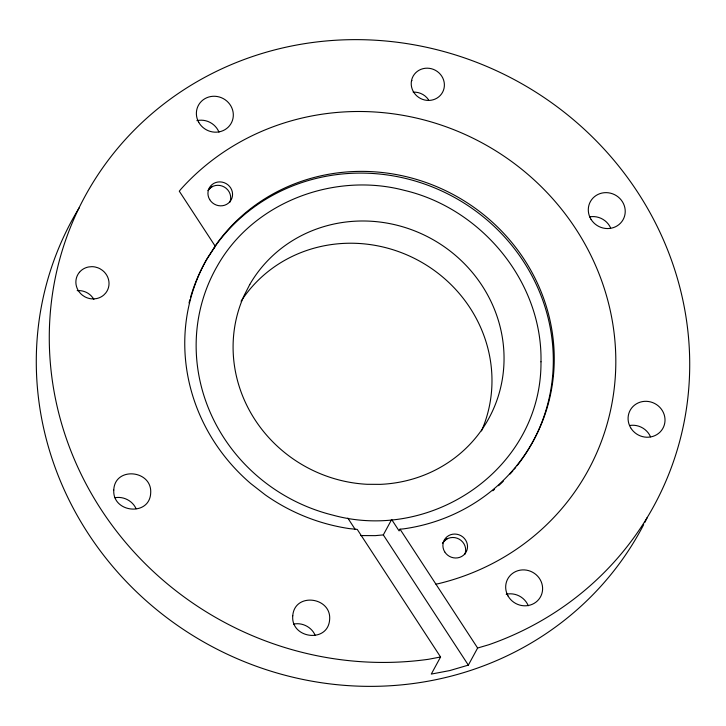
<?xml version="1.0" encoding="UTF-8"?>
<svg xmlns="http://www.w3.org/2000/svg" width="726" height="726" viewBox="0 0 726 726"><rect width="100%" height="100%" fill="white"/><g stroke="black" fill="none" stroke-linecap="round" stroke-linejoin="round"><path stroke-width="1.09" d="M214.252 247.856L215.177 246.141L179.286 191.183L180.828 189.277A249.109 236.649 28.5 0 1 575.809 228.917A249.109 236.649 28.5 0 1 438.386 583.686L435.918 584.158M360.559 535.57L375.215 535.643L383.31 534.908L391.659 519.517L399.1 530.906L400.026 529.19L403.529 528.873A186.827 177.48 28.5 0 0 524.236 259.445A186.827 177.48 28.5 0 0 217.038 243.292L207.545 257.902A186.827 177.48 28.5 0 0 250.724 483.543L265.162 494.796A186.827 177.48 28.5 0 0 349.351 528.61L357.246 529.399L440.573 656.994L431.289 674.082L449.775 670.57L468.343 665.116L477.626 648.028L488.761 644.752A323.841 307.642 28.5 0 0 583.287 128.357A323.841 307.642 28.5 0 0 61.12 254.291A323.841 307.642 28.5 0 0 428.485 659.29L440.573 656.994M293.585 624.124C302.252 622.209 311.808 627.182 315.193 635.395M114.971 497.755C123.42 496.076 132.586 500.831 136.071 508.708M400.026 529.19L477.626 648.028M383.31 534.908L468.343 665.116M347.827 518.101L355.105 529.254M241.077 301.226A137.005 130.154 28.5 0 1 418.258 260.398A137.005 130.154 28.5 0 1 481.519 430.917M443.141 542.34A12.46 11.834 28.5 0 1 459.204 539.164A12.46 11.834 28.5 0 1 464.713 554.555M442.415 543.52A24.911 23.668 28.5 0 1 447.298 538.538M208.226 190.103A12.451 11.834 28.5 0 1 224.316 187.036A12.451 11.834 28.5 0 1 229.715 202.454M208.026 190.602A24.911 23.668 28.5 0 1 212.473 186.273M506.194 594.276A18.685 17.751 28.5 0 1 528.265 605.729M196.9 120.652A18.685 17.751 28.5 0 1 218.971 132.105M629.633 425.5A18.685 17.751 28.5 0 1 650.532 436.834M589.494 216.892A18.685 17.751 28.5 0 1 610.593 227.846M643.681 524.626A323.841 307.642 28.5 0 1 205.503 643A323.841 307.642 28.5 0 1 79.207 207.772M647.193 517.629A323.841 307.642 28.5 0 1 644.706 522.638M517.093 465.702A186.827 177.48 28.5 0 0 475.693 210.994A186.827 177.48 28.5 0 0 216.103 244.998L206.611 259.609A186.827 177.48 28.5 0 0 192.726 290.336M515.732 467.408A186.827 177.48 28.5 0 1 514.344 469.105M512.946 470.775A186.827 177.48 28.5 0 1 510.069 474.06M503.3 481.184A186.827 177.48 28.5 0 1 498.553 485.721M494.47 489.369A186.827 177.48 28.5 0 1 492.8 490.785M189.032 302.905A186.827 177.48 28.5 0 1 189.867 299.729M190.457 297.624A186.827 177.48 28.5 0 1 192.381 291.371M413.167 92.138A16.771 15.927 28.5 0 1 428.522 99.752M77.183 290.672A16.771 15.927 28.5 0 1 82.247 290.963L83.49 291.271A16.771 15.927 28.5 0 1 90.913 295.564L92.801 297.724A16.771 15.927 28.5 0 1 93.899 299.421M113.773 490.068C112.339 512.973 149.801 516.721 150.699 492.863C152.133 469.958 114.672 466.21 113.773 490.068M292.76 615.766C290.627 638.562 327.834 643.581 329.622 619.759C331.764 596.963 294.556 591.944 292.76 615.766M540.988 361.811C541.723 467.789 432.787 542.522 333.062 515.188A174.376 165.655 28.5 0 1 217.41 265.816C253.392 202.073 334.196 171.899 404.083 190.294C481.256 208.262 542.567 281.706 540.988 361.811M249.798 284.447L243.981 295.818A137.005 130.154 28.5 0 0 367.066 484.296L380.351 484.36A137.005 130.154 28.5 0 0 482.046 285.581A137.005 130.154 28.5 0 0 249.798 284.447M79.424 272.286L79.225 272.522A16.771 15.927 28.5 0 0 82.437 295.219L84.851 296.798A16.771 15.927 28.5 0 0 93.1 298.921L96.322 298.622A16.771 15.927 28.5 0 0 103.754 295.055L105.669 293.077A16.771 15.927 28.5 0 0 102.457 270.371L100.043 268.792A16.771 15.927 28.5 0 0 97.701 267.74L95.242 267.032A16.771 15.927 28.5 0 0 91.794 266.669L88.581 266.968A16.771 15.927 28.5 0 0 81.14 270.544L79.424 272.286M411.814 80.677L411.451 80.913A16.771 15.927 28.5 0 0 433.159 99.78A16.771 15.927 28.5 0 0 439.03 72.918A16.771 15.927 28.5 0 0 411.715 79.715L411.814 80.677M630.64 427.732A18.685 17.751 28.5 0 0 662.638 428.767A18.685 17.751 28.5 0 0 646.367 401.315A18.685 17.751 28.5 0 0 630.64 427.732M209.714 199.632A12.451 11.834 28.5 0 0 231.049 200.067A12.451 11.834 28.5 0 0 219.978 181.89A12.451 11.834 28.5 0 0 209.714 199.632M444.72 551.869A12.46 11.834 28.5 0 0 466.047 552.168A12.46 11.834 28.5 0 0 454.857 534.055A12.46 11.834 28.5 0 0 444.72 551.869M591.037 219.361A18.685 17.751 28.5 0 0 623.017 219.806A18.685 17.751 28.5 0 0 606.228 192.635A18.685 17.751 28.5 0 0 591.037 219.361M198.761 122.376A18.685 17.751 28.5 0 0 230.759 124.01A18.685 17.751 28.5 0 0 215.023 96.277A18.685 17.751 28.5 0 0 198.761 122.376M508.055 596.001A18.685 17.751 28.5 0 0 540.053 597.634A18.685 17.751 28.5 0 0 524.317 569.91A18.685 17.751 28.5 0 0 508.055 596.001"/></g></svg>
